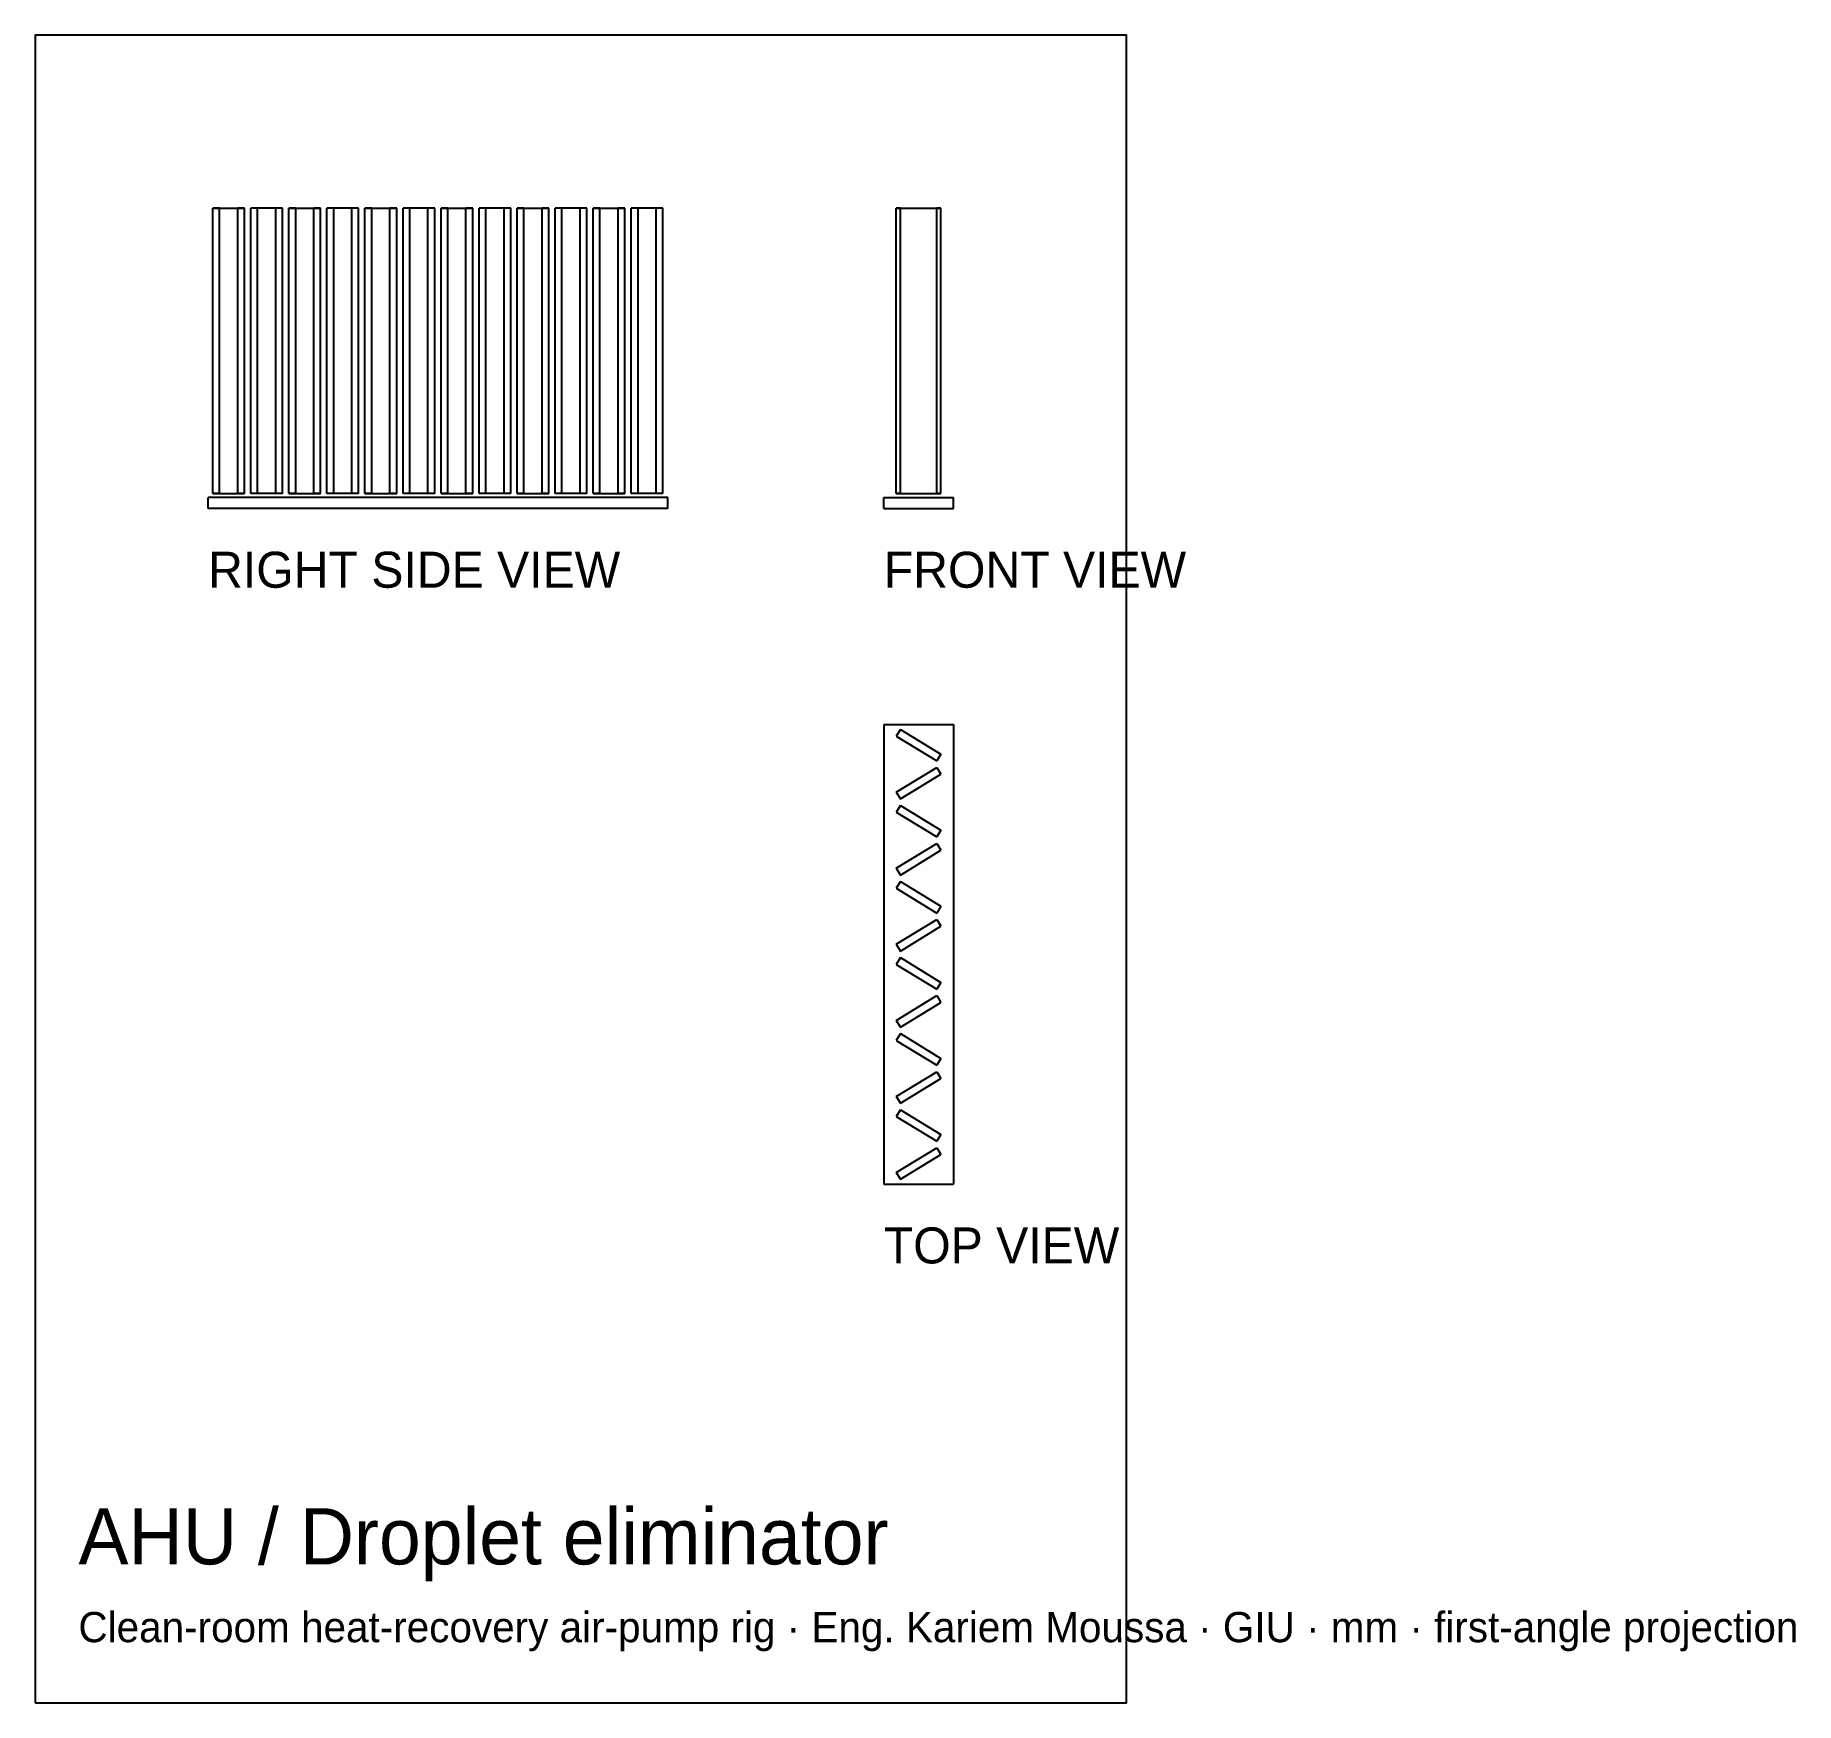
# Model space of a CAD drawing. Header units: millimetres. Extents: x -237 to -115, y -50 to 66.
import ezdxf

# ---------------------------------------------------------------- set-up
doc = ezdxf.new("R2010")
doc.units = ezdxf.units.MM
for name, color, linetype in [('BORDER', 7, 'Continuous'), ('HIDDEN', 8, 'Continuous'), ('TEXT', 5, 'Continuous'), ('VISIBLE', 7, 'Continuous')]:
    doc.layers.add(name, color=color, linetype=linetype)

msp = doc.modelspace()

# ---------------------------------------------------------------- linework, layer by layer
at = {"layer": 'BORDER'}
msp.add_lwpolyline([(-236.82, -49.77), (-161.08, -49.77), (-161.08, 65.98), (-236.82, 65.98)], close=True, dxfattribs=at)
at = {"layer": 'HIDDEN'}
for points in [[(-224.02, 53.98), (-224.49, 53.98)], [(-224.02, 53.98), (-222.29, 53.98)], [(-224.02, 34.18), (-224.02, 53.98)], [(-220.12, 53.98), (-221.85, 53.98)], [(-219.65, 53.98), (-220.12, 53.98)], [(-220.12, 34.18), (-220.12, 53.98)], [(-218.74, 53.98), (-219.21, 53.98)], [(-218.74, 53.98), (-217.01, 53.98)], [(-218.74, 34.18), (-218.74, 53.98)], [(-214.84, 53.98), (-216.57, 53.98)], [(-214.37, 53.98), (-214.84, 53.98)], [(-214.84, 34.18), (-214.84, 53.98)], [(-213.46, 53.98), (-213.93, 53.98)], [(-213.46, 53.98), (-211.73, 53.98)], [(-213.46, 34.18), (-213.46, 53.98)], [(-209.56, 53.98), (-211.29, 53.98)], [(-209.09, 53.98), (-209.56, 53.98)], [(-209.56, 34.18), (-209.56, 53.98)], [(-208.18, 53.98), (-208.65, 53.98)], [(-208.18, 53.98), (-206.45, 53.98)], [(-208.18, 34.18), (-208.18, 53.98)], [(-204.28, 53.98), (-206.01, 53.98)], [(-203.81, 53.98), (-204.28, 53.98)], [(-204.28, 34.18), (-204.28, 53.98)], [(-202.9, 53.98), (-203.37, 53.98)], [(-202.9, 53.98), (-201.17, 53.98)], [(-202.9, 34.18), (-202.9, 53.98)], [(-199, 53.98), (-200.73, 53.98)], [(-198.53, 53.98), (-199, 53.98)], [(-199, 34.18), (-199, 53.98)], [(-197.62, 53.98), (-198.09, 53.98)], [(-197.62, 53.98), (-195.89, 53.98)], [(-197.62, 34.18), (-197.62, 53.98)], [(-193.72, 53.98), (-195.45, 53.98)], [(-193.25, 53.98), (-193.72, 53.98)], [(-193.72, 34.18), (-193.72, 53.98)], [(-177.05, 53.98), (-174.24, 53.98)], [(-176.76, 53.98), (-177.05, 53.98)], [(-177.05, 34.18), (-177.05, 53.98)], [(-177.05, 53.98), (-174.24, 53.98)], [(-177.05, 34.18), (-177.05, 53.98)], [(-177.05, 53.98), (-176.76, 53.98)], [(-177.05, 53.98), (-174.24, 53.98)], [(-176.76, 53.98), (-177.05, 53.98)], [(-177.05, 34.18), (-177.05, 53.98)], [(-177.05, 53.98), (-174.24, 53.98)], [(-177.05, 34.18), (-177.05, 53.98)], [(-177.05, 53.98), (-176.76, 53.98)], [(-177.05, 53.98), (-174.24, 53.98)], [(-176.76, 53.98), (-177.05, 53.98)], [(-177.05, 34.18), (-177.05, 53.98)], [(-177.05, 53.98), (-174.24, 53.98)], [(-177.05, 34.18), (-177.05, 53.98)], [(-177.05, 53.98), (-176.76, 53.98)], [(-177.05, 53.98), (-174.24, 53.98)], [(-176.76, 53.98), (-177.05, 53.98)], [(-177.05, 34.18), (-177.05, 53.98)], [(-177.05, 53.98), (-174.24, 53.98)], [(-177.05, 34.18), (-177.05, 53.98)], [(-177.05, 53.98), (-176.76, 53.98)], [(-177.05, 53.98), (-174.24, 53.98)], [(-176.76, 53.98), (-177.05, 53.98)], [(-177.05, 34.18), (-177.05, 53.98)], [(-177.05, 53.98), (-174.24, 53.98)], [(-177.05, 34.18), (-177.05, 53.98)], [(-177.05, 53.98), (-176.76, 53.98)], [(-177.05, 53.98), (-174.24, 53.98)], [(-176.76, 53.98), (-177.05, 53.98)], [(-177.05, 34.18), (-177.05, 53.98)], [(-177.05, 53.98), (-174.24, 53.98)], [(-176.76, 53.98), (-173.95, 53.98)], [(-176.76, 34.18), (-176.76, 53.98)], [(-176.76, 53.98), (-173.95, 53.98)], [(-176.76, 34.18), (-176.76, 53.98)], [(-176.76, 53.98), (-173.95, 53.98)], [(-176.76, 34.18), (-176.76, 53.98)], [(-176.76, 53.98), (-173.95, 53.98)], [(-176.76, 34.18), (-176.76, 53.98)], [(-176.76, 53.98), (-173.95, 53.98)], [(-176.76, 34.18), (-176.76, 53.98)], [(-176.76, 53.98), (-173.95, 53.98)], [(-176.76, 34.18), (-176.76, 53.98)], [(-176.76, 53.98), (-173.95, 53.98)], [(-176.76, 34.18), (-176.76, 53.98)], [(-176.76, 53.98), (-173.95, 53.98)], [(-176.76, 34.18), (-176.76, 53.98)], [(-176.76, 53.98), (-173.95, 53.98)], [(-176.76, 34.18), (-176.76, 53.98)], [(-176.76, 53.98), (-173.95, 53.98)], [(-176.76, 34.18), (-176.76, 53.98)], [(-176.76, 53.98), (-173.95, 53.98)], [(-176.76, 34.18), (-176.76, 53.98)], [(-173.95, 53.98), (-174.24, 53.98)], [(-174.24, 34.18), (-174.24, 53.98)], [(-174.24, 34.18), (-174.24, 53.98)], [(-174.24, 53.98), (-173.95, 53.98)], [(-173.95, 53.98), (-174.24, 53.98)], [(-174.24, 34.18), (-174.24, 53.98)], [(-174.24, 34.18), (-174.24, 53.98)], [(-174.24, 53.98), (-173.95, 53.98)], [(-173.95, 53.98), (-174.24, 53.98)], [(-174.24, 34.18), (-174.24, 53.98)], [(-174.24, 34.18), (-174.24, 53.98)], [(-174.24, 53.98), (-173.95, 53.98)], [(-173.95, 53.98), (-174.24, 53.98)], [(-174.24, 34.18), (-174.24, 53.98)], [(-174.24, 34.18), (-174.24, 53.98)], [(-174.24, 53.98), (-173.95, 53.98)], [(-173.95, 53.98), (-174.24, 53.98)], [(-174.24, 34.18), (-174.24, 53.98)], [(-174.24, 34.18), (-174.24, 53.98)], [(-174.24, 53.98), (-173.95, 53.98)], [(-173.95, 53.98), (-174.24, 53.98)], [(-174.24, 34.18), (-174.24, 53.98)], [(-174.24, 34.18), (-174.24, 53.98)], [(-174.24, 53.98), (-173.95, 53.98)], [(-173.95, 34.18), (-173.95, 53.98)], [(-173.95, 34.18), (-173.95, 53.98)], [(-173.95, 34.18), (-173.95, 53.98)], [(-173.95, 34.18), (-173.95, 53.98)], [(-173.95, 34.18), (-173.95, 53.98)], [(-173.95, 34.18), (-173.95, 53.98)], [(-173.95, 34.18), (-173.95, 53.98)], [(-173.95, 34.18), (-173.95, 53.98)], [(-173.95, 34.18), (-173.95, 53.98)], [(-173.95, 34.18), (-173.95, 53.98)], [(-173.95, 34.18), (-173.95, 53.98)], [(-192.92, 33.9), (-224.82, 33.9)], [(-224.82, 33.13), (-224.82, 33.9)], [(-192.92, 33.13), (-224.82, 33.13)], [(-224.02, 34.18), (-224.49, 34.18)], [(-224.02, 34.18), (-222.29, 34.18)], [(-220.12, 34.18), (-221.85, 34.18)], [(-219.65, 34.18), (-220.12, 34.18)], [(-218.74, 34.18), (-219.21, 34.18)], [(-218.74, 34.18), (-217.01, 34.18)], [(-214.84, 34.18), (-216.57, 34.18)], [(-214.37, 34.18), (-214.84, 34.18)], [(-213.46, 34.18), (-213.93, 34.18)], [(-213.46, 34.18), (-211.73, 34.18)], [(-209.56, 34.18), (-211.29, 34.18)], [(-209.09, 34.18), (-209.56, 34.18)], [(-208.18, 34.18), (-208.65, 34.18)], [(-208.18, 34.18), (-206.45, 34.18)], [(-204.28, 34.18), (-206.01, 34.18)], [(-203.81, 34.18), (-204.28, 34.18)], [(-202.9, 34.18), (-203.37, 34.18)], [(-202.9, 34.18), (-201.17, 34.18)], [(-199, 34.18), (-200.73, 34.18)], [(-198.53, 34.18), (-199, 34.18)], [(-197.62, 34.18), (-198.09, 34.18)], [(-197.62, 34.18), (-195.89, 34.18)], [(-193.72, 34.18), (-195.45, 34.18)], [(-193.25, 34.18), (-193.72, 34.18)], [(-192.92, 33.13), (-192.92, 33.9)], [(-177.92, 33.9), (-173.08, 33.9)], [(-177.92, 33.13), (-177.92, 33.9)], [(-177.92, 33.13), (-173.08, 33.13)], [(-177.05, 34.18), (-174.24, 34.18)], [(-176.76, 34.18), (-177.05, 34.18)], [(-177.05, 34.18), (-174.24, 34.18)], [(-177.05, 34.18), (-176.76, 34.18)], [(-177.05, 34.18), (-174.24, 34.18)], [(-176.76, 34.18), (-177.05, 34.18)], [(-177.05, 34.18), (-174.24, 34.18)], [(-177.05, 34.18), (-176.76, 34.18)], [(-177.05, 34.18), (-174.24, 34.18)], [(-176.76, 34.18), (-177.05, 34.18)], [(-177.05, 34.18), (-174.24, 34.18)], [(-177.05, 34.18), (-176.76, 34.18)], [(-177.05, 34.18), (-174.24, 34.18)], [(-176.76, 34.18), (-177.05, 34.18)], [(-177.05, 34.18), (-174.24, 34.18)], [(-177.05, 34.18), (-176.76, 34.18)], [(-177.05, 34.18), (-174.24, 34.18)], [(-176.76, 34.18), (-177.05, 34.18)], [(-177.05, 34.18), (-174.24, 34.18)], [(-177.05, 34.18), (-176.76, 34.18)], [(-177.05, 34.18), (-174.24, 34.18)], [(-176.76, 34.18), (-177.05, 34.18)], [(-177.05, 34.18), (-174.24, 34.18)], [(-176.76, 34.18), (-173.95, 34.18)], [(-176.76, 34.18), (-173.95, 34.18)], [(-176.76, 34.18), (-173.95, 34.18)], [(-176.76, 34.18), (-173.95, 34.18)], [(-176.76, 34.18), (-173.95, 34.18)], [(-176.76, 34.18), (-173.95, 34.18)], [(-176.76, 34.18), (-173.95, 34.18)], [(-176.76, 34.18), (-173.95, 34.18)], [(-176.76, 34.18), (-173.95, 34.18)], [(-176.76, 34.18), (-173.95, 34.18)], [(-176.76, 34.18), (-173.95, 34.18)], [(-173.95, 34.18), (-174.24, 34.18)], [(-174.24, 34.18), (-173.95, 34.18)], [(-173.95, 34.18), (-174.24, 34.18)], [(-174.24, 34.18), (-173.95, 34.18)], [(-173.95, 34.18), (-174.24, 34.18)], [(-174.24, 34.18), (-173.95, 34.18)], [(-173.95, 34.18), (-174.24, 34.18)], [(-174.24, 34.18), (-173.95, 34.18)], [(-173.95, 34.18), (-174.24, 34.18)], [(-174.24, 34.18), (-173.95, 34.18)], [(-173.95, 34.18), (-174.24, 34.18)], [(-174.24, 34.18), (-173.95, 34.18)], [(-173.08, 33.13), (-173.08, 33.9)], [(-177.92, 18.14), (-173.08, 18.14)], [(-177.92, 18.14), (-177.92, -13.77)], [(-176.76, 17.8), (-177.05, 17.33)], [(-177.05, 17.33), (-174.24, 15.61)], [(-176.76, 17.8), (-173.95, 16.08)], [(-173.08, 18.14), (-173.08, -13.77)], [(-173.95, 16.08), (-174.24, 15.61)], [(-177.05, 13.44), (-174.24, 15.16)], [(-176.76, 12.97), (-173.95, 14.69)], [(-174.24, 15.16), (-173.95, 14.69)], [(-177.05, 13.44), (-176.76, 12.97)], [(-176.76, 12.52), (-177.05, 12.05)], [(-176.76, 12.52), (-173.95, 10.8)], [(-177.05, 12.05), (-174.24, 10.33)], [(-177.05, 8.16), (-174.24, 9.88)], [(-173.95, 10.8), (-174.24, 10.33)], [(-174.24, 9.88), (-173.95, 9.41)], [(-176.76, 7.69), (-173.95, 9.41)], [(-177.05, 8.16), (-176.76, 7.69)], [(-176.76, 7.24), (-177.05, 6.77)], [(-177.05, 6.77), (-174.24, 5.05)], [(-176.76, 7.24), (-173.95, 5.52)], [(-173.95, 5.52), (-174.24, 5.05)], [(-177.05, 2.88), (-174.24, 4.6)], [(-176.76, 2.41), (-173.95, 4.13)], [(-174.24, 4.6), (-173.95, 4.13)], [(-177.05, 2.88), (-176.76, 2.41)], [(-176.76, 1.96), (-177.05, 1.49)], [(-177.05, 1.49), (-174.24, -0.23)], [(-176.76, 1.96), (-173.95, 0.24)], [(-173.95, 0.24), (-174.24, -0.23)], [(-177.05, -2.4), (-174.24, -0.68)], [(-176.76, -2.87), (-173.95, -1.15)], [(-174.24, -0.68), (-173.95, -1.15)], [(-177.05, -2.4), (-176.76, -2.87)], [(-176.76, -3.32), (-177.05, -3.79)], [(-176.76, -3.32), (-173.95, -5.04)], [(-177.05, -3.79), (-174.24, -5.51)], [(-177.05, -7.68), (-174.24, -5.96)], [(-173.95, -5.04), (-174.24, -5.51)], [(-174.24, -5.96), (-173.95, -6.43)], [(-176.76, -8.15), (-173.95, -6.43)], [(-177.05, -7.68), (-176.76, -8.15)], [(-176.76, -8.6), (-177.05, -9.07)], [(-177.05, -9.07), (-174.24, -10.79)], [(-176.76, -8.6), (-173.95, -10.32)], [(-173.95, -10.32), (-174.24, -10.79)], [(-177.05, -12.96), (-174.24, -11.24)], [(-176.76, -13.43), (-173.95, -11.71)], [(-174.24, -11.24), (-173.95, -11.71)], [(-177.05, -12.96), (-176.76, -13.43)], [(-177.92, -13.77), (-173.08, -13.77)]]:
    msp.add_lwpolyline(points, dxfattribs=at)
at = {"layer": 'VISIBLE'}
for points in [[(-224.49, 53.98), (-222.76, 53.98)], [(-224.49, 34.18), (-224.49, 53.98)], [(-222.29, 53.98), (-222.76, 53.98)], [(-222.76, 34.18), (-222.76, 53.98)], [(-222.29, 34.18), (-222.29, 53.98)], [(-221.38, 53.98), (-221.85, 53.98)], [(-221.85, 34.18), (-221.85, 53.98)], [(-219.65, 53.98), (-221.38, 53.98)], [(-221.38, 34.18), (-221.38, 53.98)], [(-219.65, 34.18), (-219.65, 53.98)], [(-219.21, 53.98), (-217.48, 53.98)], [(-219.21, 34.18), (-219.21, 53.98)], [(-217.01, 53.98), (-217.48, 53.98)], [(-217.48, 34.18), (-217.48, 53.98)], [(-217.01, 34.18), (-217.01, 53.98)], [(-216.1, 53.98), (-216.57, 53.98)], [(-216.57, 34.18), (-216.57, 53.98)], [(-214.37, 53.98), (-216.1, 53.98)], [(-216.1, 34.18), (-216.1, 53.98)], [(-214.37, 34.18), (-214.37, 53.98)], [(-213.93, 53.98), (-212.2, 53.98)], [(-213.93, 34.18), (-213.93, 53.98)], [(-211.73, 53.98), (-212.2, 53.98)], [(-212.2, 34.18), (-212.2, 53.98)], [(-211.73, 34.18), (-211.73, 53.98)], [(-210.82, 53.98), (-211.29, 53.98)], [(-211.29, 34.18), (-211.29, 53.98)], [(-209.09, 53.98), (-210.82, 53.98)], [(-210.82, 34.18), (-210.82, 53.98)], [(-209.09, 34.18), (-209.09, 53.98)], [(-208.65, 53.98), (-206.92, 53.98)], [(-208.65, 34.18), (-208.65, 53.98)], [(-206.45, 53.98), (-206.92, 53.98)], [(-206.92, 34.18), (-206.92, 53.98)], [(-206.45, 34.18), (-206.45, 53.98)], [(-205.54, 53.98), (-206.01, 53.98)], [(-206.01, 34.18), (-206.01, 53.98)], [(-203.81, 53.98), (-205.54, 53.98)], [(-205.54, 34.18), (-205.54, 53.98)], [(-203.81, 34.18), (-203.81, 53.98)], [(-203.37, 53.98), (-201.64, 53.98)], [(-203.37, 34.18), (-203.37, 53.98)], [(-201.17, 53.98), (-201.64, 53.98)], [(-201.64, 34.18), (-201.64, 53.98)], [(-201.17, 34.18), (-201.17, 53.98)], [(-200.26, 53.98), (-200.73, 53.98)], [(-200.73, 34.18), (-200.73, 53.98)], [(-198.53, 53.98), (-200.26, 53.98)], [(-200.26, 34.18), (-200.26, 53.98)], [(-198.53, 34.18), (-198.53, 53.98)], [(-198.09, 53.98), (-196.36, 53.98)], [(-198.09, 34.18), (-198.09, 53.98)], [(-195.89, 53.98), (-196.36, 53.98)], [(-196.36, 34.18), (-196.36, 53.98)], [(-195.89, 34.18), (-195.89, 53.98)], [(-194.98, 53.98), (-195.45, 53.98)], [(-195.45, 34.18), (-195.45, 53.98)], [(-193.25, 53.98), (-194.98, 53.98)], [(-194.98, 34.18), (-194.98, 53.98)], [(-193.25, 34.18), (-193.25, 53.98)], [(-177.05, 34.18), (-177.05, 53.98)], [(-177.05, 53.98), (-176.76, 53.98)], [(-176.76, 53.98), (-173.95, 53.98)], [(-176.76, 34.18), (-176.76, 53.98)], [(-173.95, 34.18), (-173.95, 53.98)], [(-192.92, 33.9), (-224.82, 33.9)], [(-224.82, 33.13), (-224.82, 33.9)], [(-192.92, 33.13), (-224.82, 33.13)], [(-224.49, 34.18), (-222.76, 34.18)], [(-222.29, 34.18), (-222.76, 34.18)], [(-221.38, 34.18), (-221.85, 34.18)], [(-219.65, 34.18), (-221.38, 34.18)], [(-219.21, 34.18), (-217.48, 34.18)], [(-217.01, 34.18), (-217.48, 34.18)], [(-216.1, 34.18), (-216.57, 34.18)], [(-214.37, 34.18), (-216.1, 34.18)], [(-213.93, 34.18), (-212.2, 34.18)], [(-211.73, 34.18), (-212.2, 34.18)], [(-210.82, 34.18), (-211.29, 34.18)], [(-209.09, 34.18), (-210.82, 34.18)], [(-208.65, 34.18), (-206.92, 34.18)], [(-206.45, 34.18), (-206.92, 34.18)], [(-205.54, 34.18), (-206.01, 34.18)], [(-203.81, 34.18), (-205.54, 34.18)], [(-203.37, 34.18), (-201.64, 34.18)], [(-201.17, 34.18), (-201.64, 34.18)], [(-200.26, 34.18), (-200.73, 34.18)], [(-198.53, 34.18), (-200.26, 34.18)], [(-198.09, 34.18), (-196.36, 34.18)], [(-195.89, 34.18), (-196.36, 34.18)], [(-194.98, 34.18), (-195.45, 34.18)], [(-193.25, 34.18), (-194.98, 34.18)], [(-192.92, 33.13), (-192.92, 33.9)], [(-177.92, 33.9), (-173.08, 33.9)], [(-177.92, 33.13), (-177.92, 33.9)], [(-177.92, 33.13), (-173.08, 33.13)], [(-177.05, 34.18), (-176.76, 34.18)], [(-176.76, 34.18), (-173.95, 34.18)], [(-173.08, 33.13), (-173.08, 33.9)], [(-177.92, 18.14), (-173.08, 18.14)], [(-177.92, 18.14), (-177.92, -13.77)], [(-176.76, 17.8), (-177.05, 17.33)], [(-177.05, 17.33), (-174.24, 15.61)], [(-176.76, 17.8), (-173.95, 16.08)], [(-173.08, 18.14), (-173.08, -13.77)], [(-173.95, 16.08), (-174.24, 15.61)], [(-177.05, 13.44), (-174.24, 15.16)], [(-176.76, 12.97), (-173.95, 14.69)], [(-174.24, 15.16), (-173.95, 14.69)], [(-177.05, 13.44), (-176.76, 12.97)], [(-176.76, 12.52), (-177.05, 12.05)], [(-176.76, 12.52), (-173.95, 10.8)], [(-177.05, 12.05), (-174.24, 10.33)], [(-177.05, 8.16), (-174.24, 9.88)], [(-173.95, 10.8), (-174.24, 10.33)], [(-174.24, 9.88), (-173.95, 9.41)], [(-176.76, 7.69), (-173.95, 9.41)], [(-177.05, 8.16), (-176.76, 7.69)], [(-176.76, 7.24), (-177.05, 6.77)], [(-177.05, 6.77), (-174.24, 5.05)], [(-176.76, 7.24), (-173.95, 5.52)], [(-173.95, 5.52), (-174.24, 5.05)], [(-177.05, 2.88), (-174.24, 4.6)], [(-176.76, 2.41), (-173.95, 4.13)], [(-174.24, 4.6), (-173.95, 4.13)], [(-177.05, 2.88), (-176.76, 2.41)], [(-176.76, 1.96), (-177.05, 1.49)], [(-177.05, 1.49), (-174.24, -0.23)], [(-176.76, 1.96), (-173.95, 0.24)], [(-173.95, 0.24), (-174.24, -0.23)], [(-177.05, -2.4), (-174.24, -0.68)], [(-176.76, -2.87), (-173.95, -1.15)], [(-174.24, -0.68), (-173.95, -1.15)], [(-177.05, -2.4), (-176.76, -2.87)], [(-176.76, -3.32), (-177.05, -3.79)], [(-176.76, -3.32), (-173.95, -5.04)], [(-177.05, -3.79), (-174.24, -5.51)], [(-177.05, -7.68), (-174.24, -5.96)], [(-173.95, -5.04), (-174.24, -5.51)], [(-174.24, -5.96), (-173.95, -6.43)], [(-176.76, -8.15), (-173.95, -6.43)], [(-177.05, -7.68), (-176.76, -8.15)], [(-176.76, -8.6), (-177.05, -9.07)], [(-177.05, -9.07), (-174.24, -10.79)], [(-176.76, -8.6), (-173.95, -10.32)], [(-173.95, -10.32), (-174.24, -10.79)], [(-177.05, -12.96), (-174.24, -11.24)], [(-176.76, -13.43), (-173.95, -11.71)], [(-174.24, -11.24), (-173.95, -11.71)], [(-177.05, -12.96), (-176.76, -13.43)], [(-177.92, -13.77), (-173.08, -13.77)]]:
    msp.add_lwpolyline(points, dxfattribs=at)

# ---------------------------------------------------------------- texts
at = {"layer": 'TEXT'}
for s, height, p in [('RIGHT SIDE VIEW', 2.5, (-224.82, 27.63)), ('FRONT VIEW', 2.5, (-177.92, 27.63)), ('TOP VIEW', 2.5, (-177.92, -19.27)), ('AHU / Droplet eliminator', 3.9, (-233.82, -40.16)), ('Clean-room heat-recovery air-pump rig · Eng. Kariem Moussa · GIU · mm · first-angle projection', 2.1, (-233.82, -45.56))]:
    msp.add_text(s, height=height, dxfattribs=at).set_placement(p)

doc.saveas('drawing.dxf')
